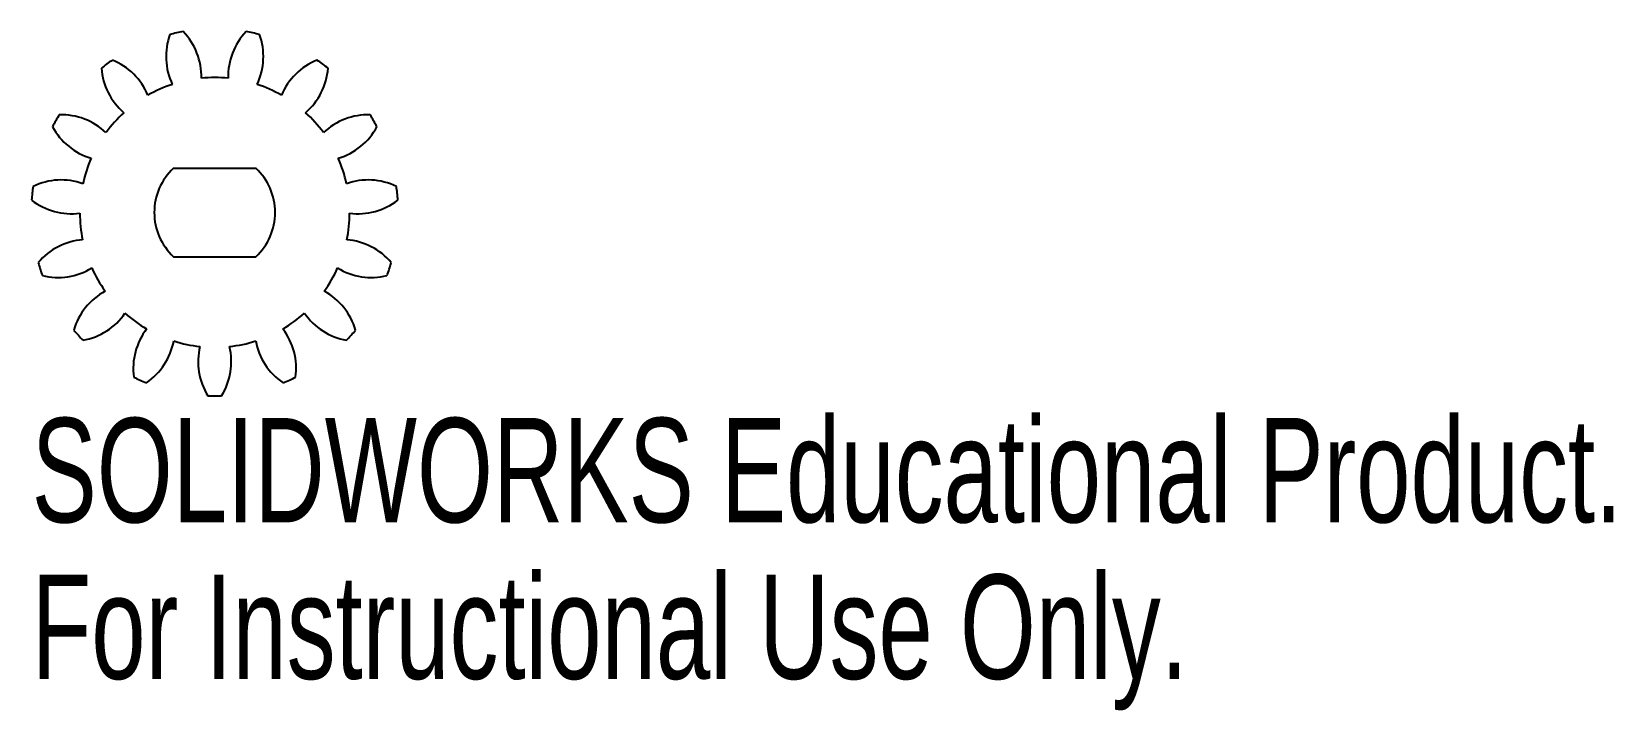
# Model space of a CAD drawing. Header units: millimetres. Extents: x -8.5 to 64.8, y -23.1 to 8.4.
import ezdxf

# ---------------------------------------------------------------- set-up
doc = ezdxf.new("R2010")
doc.units = ezdxf.units.MM
doc.styles.add('SLDTEXTSTYLE0', font='TXT', dxfattribs={"width": 0.7})

msp = doc.modelspace()

# ---------------------------------------------------------------- linework, layer by layer
at = {"color": 7, "linetype": 'Continuous', "lineweight": 25}
for p, q in [((-1.907, 2.05), (1.907, 2.05)), ((-1.907, -2.05), (1.907, -2.05))]:
    msp.add_line(p, q, dxfattribs=at)
for centre, radius, start, end in [((0.745, 7.223), 3, 160.1274, 205.47078), ((0, 0), 8.5, 99.86246, 104.13754), ((-3.619, 6.295), 3, 358.52922, 43.8726), ((3.619, 6.295), 3, 136.1274, 181.47078), ((0, 0), 8.5, 75.86246, 80.13754), ((-0.745, 7.223), 3, 334.52922, 19.8726), ((0, 0), 8.5, 123.86246, 128.13754), ((-2.257, 6.901), 3, 184.1274, 229.47078), ((-5.866, 4.279), 3, 22.52922, 67.8726), ((5.866, 4.279), 3, 112.1274, 157.47078), ((2.257, 6.901), 3, 310.52922, 355.8726), ((0, 0), 8.5, 51.86246, 56.13754), ((0, 0), 6.249, 108.31015, 119.68985), ((0, 0), 6.249, 84.31015, 95.68985), ((0, 0), 6.249, 60.31015, 71.68985), ((0, 0), 8.5, 147.86246, 152.13754), ((-7.1, 1.523), 3, 46.52922, 91.8726), ((0, 0), 6.249, 132.31015, 143.68985), ((0, 0), 6.249, 36.31015, 47.68985), ((7.1, 1.523), 3, 88.1274, 133.47078), ((0, 0), 8.5, 27.86246, 32.13754), ((-4.869, 5.387), 3, 208.1274, 253.47078), ((4.869, 5.387), 3, 286.52922, 331.8726), ((0, 0), 6.249, 156.31015, 167.68985), ((0, 0), 6.249, 12.31015, 23.68985), ((-7.105, -1.496), 3, 70.52922, 115.8726), ((0, 0), 2.8, 132.93366, 227.06634), ((0, 0), 2.8, 312.93366, 47.06634), ((7.105, -1.496), 3, 64.1274, 109.47078), ((0, 0), 8.5, 171.86246, 176.13754), ((0, 0), 8.5, 3.86246, 8.13754), ((-6.639, 2.941), 3, 232.1274, 277.47078), ((6.639, 2.941), 3, 262.52922, 307.8726), ((0, 0), 6.249, 180.31015, 191.68985), ((0, 0), 6.249, 348.31015, 359.68985), ((-5.882, -4.257), 3, 94.52922, 139.8726), ((5.882, -4.257), 3, 40.1274, 85.47078), ((0, 0), 8.5, 195.86246, 200.13754), ((-7.261, -0.014), 3, 256.1274, 301.47078), ((0, 0), 6.249, 204.31015, 215.68985), ((0, 0), 6.249, 324.31015, 335.68985), ((7.261, -0.014), 3, 238.52922, 283.8726), ((0, 0), 8.5, 339.86246, 344.13754), ((-3.643, -6.281), 3, 118.52922, 163.8726), ((3.643, -6.281), 3, 16.1274, 61.47078), ((-6.628, -2.966), 3, 280.1274, 325.47078), ((0, 0), 6.249, 228.31015, 239.68985), ((0, 0), 6.249, 300.31015, 311.68985), ((6.628, -2.966), 3, 214.52922, 259.8726), ((0, 0), 8.5, 219.86246, 224.13754), ((-0.773, -7.22), 3, 142.52922, 187.8726), ((0.773, -7.22), 3, 352.1274, 37.47078), ((0, 0), 8.5, 315.86246, 320.13754), ((-4.848, -5.405), 3, 304.1274, 349.47078), ((0, 0), 6.249, 252.31015, 263.68985), ((2.231, -6.91), 3, 166.52922, 211.8726), ((-2.231, -6.91), 3, 328.1274, 13.47078), ((0, 0), 6.249, 276.31015, 287.68985), ((4.848, -5.405), 3, 190.52922, 235.8726), ((0, 0), 8.5, 243.86246, 248.13754), ((0, 0), 8.5, 291.86246, 296.13754), ((0, 0), 8.5, 267.86246, 272.13754)]:
    msp.add_arc(centre, radius, start, end, dxfattribs=at)

# ---------------------------------------------------------------- texts
at = {"color": 7, "linetype": 'Continuous', "char_height": 4.83362, "attachment_point": 1, "style": 'SLDTEXTSTYLE0'}
for s, insert in [('SOLIDWORKS Educational Product.', (-8.481, -9.52)), ('For Instructional Use Only.', (-8.481, -16.77))]:
    msp.add_mtext(s, dxfattribs=dict(at, insert=insert))

doc.saveas('drawing.dxf')
